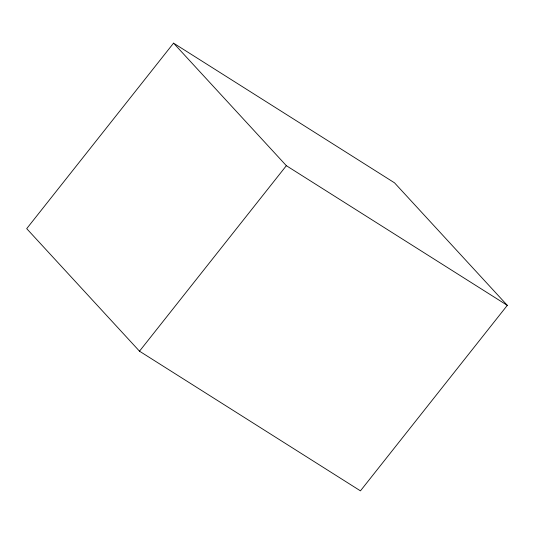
<?xml version="1.0" encoding="UTF-8"?>
<svg xmlns="http://www.w3.org/2000/svg" width="534" height="534" viewBox="0 0 534 534"><rect width="100%" height="100%" fill="white"/><g stroke="black" fill="none" stroke-linecap="round" stroke-linejoin="round"><path stroke-width="0.8" d="M173.557 43.141L26.7 228.645L139.501 351.185L360.443 490.859L507.3 305.355L394.499 182.815L173.557 43.141L286.358 165.687L507.3 305.355M139.501 351.185L286.358 165.687"/></g></svg>
